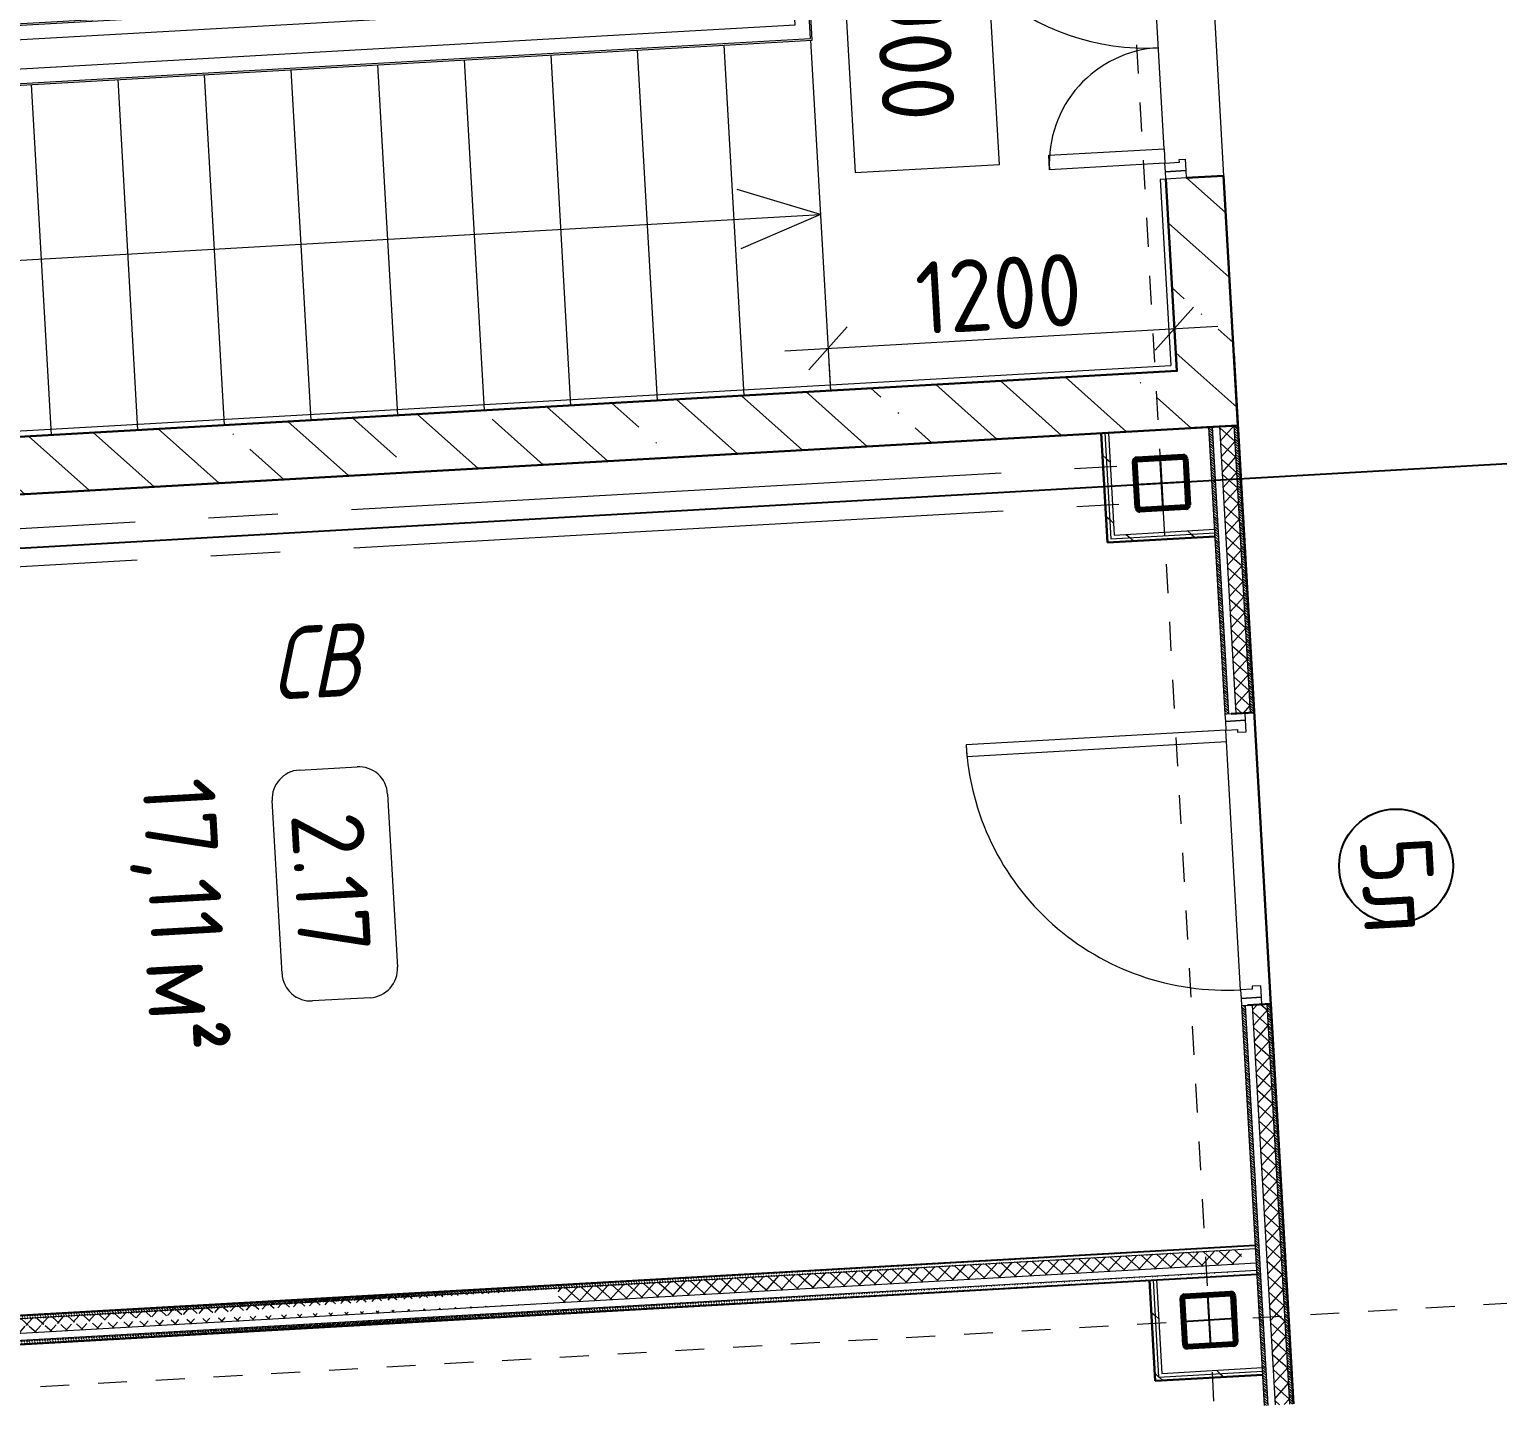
# Model space of a CAD drawing. Header units: millimetres. Extents: x 107713.5 to 107732.8, y 110818.3 to 110848.6.
# Drawn here: x 107719.92 to 107725, y 110822.52 to 110827.34 of the extents above; entities that cross this region are included whole.
import ezdxf
from ezdxf.enums import TextEntityAlignment as Align

# ---------------------------------------------------------------- set-up
doc = ezdxf.new("R2010")
doc.units = ezdxf.units.MM
doc.header["$PDMODE"] = 35
doc.header["$PDSIZE"] = 0.001
for name, pattern in [('_ШПТ__20_т__2_5__Линия сетки', [25, 20, -2.5, 0, -2.5]), ('CENTER', [20, 15, -1.7, 1.6, -1.7]), ('GOST2.303 5', [24, 20, -1.5, 1, -1.5]), ('штрихпунктирная', [25.4, 12.7, -6.35, 0, -6.35])]:
    doc.linetypes.add(name, pattern=pattern)
doc.layers.get('Defpoints').update_dxf_attribs({"color": 253})
doc.layers.add('PDF _Текст', color=7, linetype='Continuous')
doc.layers.add('Вспомогательные', color=6, linetype='Continuous', plot=False)
doc.layers.add('СПДС_НЕПЕЧАТНЫЙ', color=254, linetype='Continuous', plot=False)
for name, color, linetype, lineweight in [('Высотные отметки', 7, 'Continuous', 9), ('Марки помещений', 7, 'Continuous', 20), ('Оси', 250, 'штрихпунктирная', 15), ('Перекрытия', 7, 'Continuous', 18), ('Размерные', 45, 'Continuous', 15), ('Размеры', 7, 'Continuous', 9), ('Средние', 142, 'Continuous', 30), ('Стены', 7, 'Continuous', 18), ('Стены разрез', 7, 'Continuous', 30), ('Стены штриховка', 7, 'Continuous', 40), ('Типовые аннотации', 7, 'Continuous', 18), ('Элементы узлов', 7, 'Continuous', 18)]:
    doc.layers.add(name, color=color, linetype=linetype, lineweight=lineweight)
for name, color, linetype, lineweight, true_color in [('Двери', 7, 'Continuous', 9, 0x804000), ('Каркас_Импост', 7, 'Continuous', 9, 0x804000), ('Лестницы', 7, 'Continuous', 9, 0x506c76), ('Линии', 7, 'Continuous', 9, 0x00a600), ('Монтажный зазор', 7, 'Continuous', 9, 0x804000), ('Ограждение', 7, 'Continuous', 9, 0x408080), ('Панель', 7, 'Continuous', 9, 0x804000), ('Поручни', 7, 'Continuous', 9, 0x408080)]:
    doc.layers.add(name, color=color, linetype=linetype, lineweight=lineweight, true_color=true_color)
doc.styles.add('GOST 2.304', font='CS_Gost2304.shx', dxfattribs={"oblique": 15})
doc.styles.add('GOST Common_1', font='isocpeur.ttf', dxfattribs={"width": 0.9, "height": 249.9999999999997})
doc.styles.add('GOST Common_2', font='isocpeur.ttf', dxfattribs={"width": 0.9, "height": 250})
doc.styles.add('GOST Common_B', font='', dxfattribs={"width": 0.9, "height": 125})
doc.styles.get('GOST Common_B').set_extended_font_data('GOST Common', bold=True)
doc.dimstyles.new('Основной_2_5_мм', dxfattribs={"dimscale": 304.8, "dimtxt": 251.4287490705518, "dimasz": 0.4639107611548557, "dimexe": 0.4921259842519685, "dimexo": 0.4921259842519685, "dimgap": 0.09842519685039369, "dimtad": 1, "dimdec": 3, "dimrnd": 0.001, "dimdsep": 46, "dimtxsty": 'GOST Common_2', "dimblk1": 'OBLIQUE', "dimblk2": 'OBLIQUE', "dimsah": 1, "dimcen": 0.09, "dimdle": 0.4921259842519685, "dimazin": 2, "dimtfac": 1, "dimtdec": 4, "dimtix": 1, "dimtmove": 0, "dimatfit": 3, "dimfxl": 1, "dimtvp": 1, "dimtolj": 1, "dimtzin": 0, "dimlwd": 20, "dimlwe": 20, "dimarcsym": 2})
pattern_1 = [(45, (67595.99999999985, 6284.999999999989), (-224.5064030267289, 224.5064030267289), []), (45, (67820.50599999985, 6284.999999999989), (-224.5064030267289, 224.5064030267289), [396.875, -79.375, 3.353, -76.02199999999999])]
pattern_2 = [(45, (67595.99999999985, 6284.999999999989), (-106.0660171779821, 106.0660171779821), [])]
pattern_3 = [(45, (85875.39531811034, 25983.95135806633), (-4.490128060534577, 4.490128060534577), [])]
pattern_4 = [(45, (82665.39531811037, 25983.95135806635), (-4.490128060534577, 4.490128060534577), [])]
pattern_5 = [(135, (64365.99999999985, 6285.000000000018), (-4.490128060534577, -4.490128060534577), [])]

# ---------------------------------------------------------------- blocks, each defined once
blk = doc.blocks.new('101_Дверь_Двупольная_Алюминиевая_ГОСТ23747-2015 - ДАН_Дв_2080х1260_800__О_Л_П-1342839-_О__L2_3_900_')
at = {"layer": 'Каркас_Импост', "color": 7}
for p, q in [((-630.0000000000106, 100.0000000009627), (-600.0000000000106, 100.0000000009627)), ((-630.0000000000106, 30.0000000009674), (-630.0000000000106, 100.0000000009627)), ((-600.0000000000106, 100.0000000009627), (-600.0000000000106, 50.00000000096738)), ((629.9999999999943, 100.0000000009627), (599.9999999999943, 100.0000000009627)), ((599.9999999999943, 100.0000000009627), (599.9999999999943, 50.0000000009674)), ((629.9999999999943, 30.00000000096741), (629.9999999999943, 100.0000000009627)), ((-590.0000000000105, 30.0000000009674), (-630.0000000000106, 30.0000000009674)), ((-600.0000000000106, 50.00000000096738), (-590.0000000000105, 50.00000000096738)), ((-590.0000000000105, 50.00000000096738), (-590.0000000000105, 30.0000000009674)), ((599.9999999999943, 50.0000000009674), (589.9999999999943, 50.0000000009674)), ((589.9999999999943, 50.0000000009674), (589.9999999999943, 30.00000000096741)), ((589.9999999999943, 30.00000000096741), (629.9999999999943, 30.00000000096741))]:
    blk.add_line(p, q, dxfattribs=at)
at = {"layer": 'Монтажный зазор', "color": 7}
for p, q in [((-655.000000000008, 100.0000000009627), (-630.0000000000106, 100.0000000009627)), ((-655.000000000008, 30.0000000009674), (-655.000000000008, 100.0000000009627)), ((-630.0000000000106, 100.0000000009627), (-630.0000000000106, 30.0000000009674)), ((654.9999999999917, 100.0000000009627), (629.9999999999943, 100.0000000009627)), ((629.9999999999943, 100.0000000009627), (629.9999999999943, 30.00000000096741)), ((654.9999999999917, 30.00000000096741), (654.9999999999917, 100.0000000009627)), ((-630.0000000000106, 30.0000000009674), (-655.000000000008, 30.0000000009674)), ((629.9999999999943, 30.00000000096741), (654.9999999999917, 30.00000000096741))]:
    blk.add_line(p, q, dxfattribs=at)
at = {"layer": 'Панель', "color": 7, "lineweight": 18}
for p, q in [((599.9999999999943, 900.0000000009627), (549.9999999999943, 900.0000000009627)), ((549.9999999999943, 900.0000000009627), (549.9999999999943, 100.0000000009627)), ((599.9999999999943, 100.0000000009627), (599.9999999999943, 900.0000000009627)), ((-600.0000000000106, 500.0000000009626), (-550.0000000000106, 500.0000000009626)), ((-600.0000000000106, 100.0000000009627), (-600.0000000000106, 500.0000000009626)), ((-550.0000000000106, 500.0000000009626), (-550.0000000000106, 100.0000000009627)), ((-550.0000000000106, 100.0000000009627), (-600.0000000000106, 100.0000000009627)), ((549.9999999999943, 100.0000000009627), (599.9999999999943, 100.0000000009627))]:
    blk.add_line(p, q, dxfattribs=at)
at = {"layer": 'Панель', "color": 7}
for centre, radius, start, end in [((599.9999999999981, 100.0000000009626), 799.9999999999993, 90.00000000000027, 180.0000000000004), ((-600.0000000000124, 100.0000000009626), 400.0000000000003, 359.9999999999992, 89.99999999999974)]:
    blk.add_arc(centre, radius, start, end, dxfattribs=at)
blk = doc.blocks.new('101_Дверь_Однопольная_Деревянная_ГОСТ 475-2016 - ДВ_1Рл_2080х960_Г_ПрБ-1361026-_О__L2_3_900_')
at = {"layer": 'Каркас_Импост', "color": 7}
for p, q in [((-450.0000000000054, 75.00000000096308), (-480.0000000000052, 75.00000000096308)), ((-480.0000000000101, 75.00000000096308), (-480.0000000000101, 5.000000000964688)), ((-450.0000000000054, 35.00000000096778), (-450.0000000000054, 75.00000000096308)), ((479.9999999999944, 75.00000000096308), (449.9999999999945, 75.00000000096308)), ((449.9999999999945, 75.00000000096308), (449.9999999999945, 35.00000000096778)), ((479.9999999999894, 5.000000000961744), (479.9999999999894, 75.00000000096315)), ((-480.0000000000101, 5.000000000964688), (-440.0000000000081, 5.000000000964688)), ((-440.0000000000053, 35.00000000096778), (-450.0000000000054, 35.00000000096778)), ((-440.0000000000081, 5.000000000964688), (-440.0000000000081, 35.00000000096463)), ((449.9999999999945, 35.00000000096778), (439.9999999999944, 35.00000000096778)), ((439.9999999999916, 35.00000000096163), (439.9999999999916, 5.000000000961744)), ((439.9999999999916, 5.000000000961744), (479.9999999999894, 5.000000000961744))]:
    blk.add_line(p, q, dxfattribs=at)
at = {"layer": 'Монтажный зазор', "color": 7}
for p, q in [((-480.0000000000052, 75.00000000096308), (-505.0000000000103, 75.00000000096308)), ((-505.0000000000103, 75.00000000096308), (-505.0000000000103, 5.000000000967793)), ((-480.0000000000052, 5.000000000967793), (-480.0000000000052, 75.00000000096308)), ((504.9999999999945, 75.00000000096308), (479.9999999999944, 75.00000000096308)), ((479.9999999999944, 75.00000000096308), (479.9999999999944, 5.000000000967793)), ((504.9999999999945, 5.000000000967793), (504.9999999999945, 75.00000000096308)), ((-505.0000000000103, 5.000000000967793), (-480.0000000000052, 5.000000000967793)), ((479.9999999999944, 5.000000000967793), (504.9999999999945, 5.000000000967793))]:
    blk.add_line(p, q, dxfattribs=at)
at = {"layer": 'Панель', "color": 7, "lineweight": 18}
for p, q in [((449.9999999999945, 975.0000000009632), (409.9999999999924, 975.0000000009632)), ((409.9999999999924, 975.0000000009632), (409.9999999999924, 75.00000000096308)), ((449.9999999999945, 75.00000000096308), (449.9999999999945, 975.0000000009632)), ((409.9999999999924, 75.00000000096308), (449.9999999999945, 75.00000000096308))]:
    blk.add_line(p, q, dxfattribs=at)
at = {"layer": 'Панель', "color": 7}
blk.add_arc((449.9999999999931, 75.00000000096018), 899.9999999999993, 89.9999999999998, 179.9999999999999, dxfattribs=at)
blk = doc.blocks.new('Ограждение - Ограждение-1239730-_О__L2_3_900_')
at = {"layer": 'Поручни', "color": 7}
for p, q in [((16501.00000000007, 4880.999999999986), (15075.00000000008, 4880.999999999991)), ((16501.00000000007, 1268.999999999985), (16501.00000000007, 4880.999999999986)), ((16495.00000000007, 4874.999999999986), (15075.00000000008, 4874.999999999991)), ((16445.00000000007, 4824.999999999986), (15075.00000000008, 4824.999999999991)), ((16289.00000000008, 4824.999999999985), (16289.00000000007, 1268.999999999986)), ((16295.00000000008, 4824.999999999985), (16295.00000000007, 1274.999999999985)), ((16345.00000000008, 4824.999999999985), (16345.00000000007, 1324.999999999986)), ((16445.00000000006, 1324.999999999985), (16445.00000000007, 4824.999999999986)), ((16495.00000000007, 1274.999999999985), (16495.00000000007, 4874.999999999987)), ((16345.00000000007, 1324.999999999985), (16445.00000000006, 1324.999999999985)), ((16295.00000000007, 1274.999999999986), (16495.00000000007, 1274.999999999986)), ((16289.00000000007, 1268.999999999986), (16501.00000000007, 1268.999999999986))]:
    blk.add_line(p, q, dxfattribs=at)
blk = doc.blocks.new('012_Стрелка _ЭлУзла_Линия_ - Стрелка с пустым кружком-1367275-_О__L2_3_900_')
at = {"layer": 'Элементы узлов'}
blk.add_line((0.9999999999999757, 0), (3600, 0), dxfattribs=at)
blk = doc.blocks.new('050_Марка_Помещение_ОдноЗначение - Номер в прямоугольнике-676399-_О__L2_3_900_')
at = {"layer": 'Типовые аннотации', "lineweight": 9}
for p, q in [((-2.999999999999999, 2), (3.000000000000002, 2)), ((-4, -1.000000000000004), (-4, 1.000000000000003)), ((4, 1), (4, -1)), ((3.000000000000001, -2), (-2.999999999999998, -2))]:
    blk.add_line(p, q, dxfattribs=at)
for centre, radius, start, end in [((-3, 0.9999999999999999), 0.999999999999999, 89.99999999999994, 180), ((3, 1), 1.000000000000001, 359.9999999999996, 90.00000000000006), ((-3, -1), 1, 180.0000000000003, 269.9999999999997), ((3, -1), 0.999999999999999, 269.9999999999996, 5.088887490341627e-14)]:
    blk.add_arc(centre, radius, start, end, dxfattribs=at)
blk = doc.blocks.new('_Oblique')
at = {"color": 0, "linetype": 'ByBlock', "lineweight": -2}
blk.add_line((-0.5, -0.5), (0.5, 0.5), dxfattribs=at)
blk = doc.blocks.new('*D980')
at = {"layer": 'Defpoints', "color": 0, "transparency": 16777216}
for p in [(85064.36096477884, 12359.99999999999), (85164.34586363887, 12359.99999999999), (85064.36096477884, 11159.99999999998)]:
    blk.add_point(p, dxfattribs=at)
at = {"layer": 'Размеры', "color": 0, "lineweight": 20, "transparency": 16777216}
for p, q in [((85164.34586363887, 11009.99999999998), (85164.34586363887, 12509.99999999999)), ((85214.36096477884, 12359.99999999999), (85314.34586363887, 12359.99999999999)), ((85214.36096477884, 11159.99999999998), (85314.34586363887, 11159.99999999998))]:
    blk.add_line(p, q, dxfattribs=at)
at = {"layer": 'Размеры', "color": 0, "lineweight": 20, "transparency": 16777216, "xscale": 141.4, "yscale": 141.4, "zscale": 141.4}
for p, rotation in [((85164.34586363887, 12359.99999999999), 90), ((85164.34586363887, 11159.99999999998), 270)]:
    blk.add_blockref('_Oblique', p, dxfattribs=dict(at, rotation=rotation))
at = {"layer": 'Размеры', "color": 0, "lineweight": 20, "transparency": 16777216, "insert": (85009.34586363885, 11759.99999999996), "char_height": 250, "width": 700.5912940203172, "attachment_point": 5, "rotation": 90, "style": 'GOST Common_2'}
blk.add_mtext('\\A1;1200', dxfattribs=at)
blk = doc.blocks.new('Высотные отметки - Рамка-5093-_О__L2_3_900_')
at = {"layer": 'Типовые аннотации', "lineweight": 9}
for p, q in [((-6, -4.215182808673287e-14), (-6, 4.999999999999958)), ((-6, 4.999999999999958), (6, 4.999999999999958)), ((6, 4.999999999999958), (6, -4.229949723821846e-14)), ((6, -4.215182808673287e-14), (-6, -4.215182808673287e-14))]:
    blk.add_line(p, q, dxfattribs=at)
blk = doc.blocks.new('к4')
at = {"color": 0, "linetype": 'Continuous', "lineweight": 60, "ltscale": 150}
for p, q in [((4150607.778568611, 536606.2294011294), (4150607.778568611, 536766.2294011294)), ((4150612.778568611, 536606.2294011294), (4150612.778568611, 536766.2294011294)), ((4150617.778568611, 536776.2294011294), (4150777.778568611, 536776.2294011294)), ((4150617.778568611, 536771.2294011294), (4150777.778568611, 536771.2294011294)), ((4150782.778568611, 536766.2294011294), (4150782.778568611, 536606.2294011294)), ((4150787.778568611, 536766.2294011294), (4150787.778568611, 536606.2294011294)), ((4150777.778568611, 536601.2294011294), (4150617.778568611, 536601.2294011294)), ((4150777.778568611, 536596.2294011294), (4150617.778568611, 536596.2294011294))]:
    blk.add_line(p, q, dxfattribs=at)
at = {"color": 0, "linetype": 'GOST2.303 5', "lineweight": 25, "ltscale": 150}
for p, q in [((4150697.778568611, 536778.2294011294), (4150697.778568611, 536594.2294011294)), ((4150605.778568611, 536686.2294011294), (4150789.778568611, 536686.2294011294))]:
    blk.add_line(p, q, dxfattribs=at)
at = {"color": 0, "linetype": 'Continuous', "lineweight": 60, "ltscale": 150}
for centre, radius, start, end in [((4150617.778568611, 536766.2294011294), 10, 90, 180), ((4150617.778568611, 536766.2294011294), 5, 90, 180), ((4150777.778568611, 536766.2294011294), 10, 0, 90), ((4150777.778568611, 536766.2294011294), 5, 0, 90), ((4150617.778568611, 536606.2294011294), 10, 180, 270), ((4150617.778568611, 536606.2294011294), 5, 180, 270), ((4150777.778568611, 536606.2294011294), 5, 270, 0), ((4150777.778568611, 536606.2294011294), 10, 270, 0)]:
    blk.add_arc(centre, radius, start, end, dxfattribs=at)
at = {"layer": 'Вспомогательные', "color": 0, "ltscale": 10}
blk.add_line((4150612.778568611, 536686.2294011294), (4150782.778568611, 536686.2294011294), dxfattribs=at)
blk = doc.blocks.new('232322')
at = {"true_color": 0xff0000}
h = blk.add_hatch(dxfattribs=at)
h.set_pattern_fill('ANSI31', color=1, scale=2, angle=90)
h.set_pattern_definition(pattern_5)
edge = h.paths.add_edge_path()
edge.add_line((88358.4999999998, 12460.00000000006), (88358.49999999978, 6180.000000000135))
edge.add_line((88345.9999999998, 12460.00000000006), (88345.9999999998, 6134.999999999989))
h = blk.add_hatch(dxfattribs=at)
h.set_pattern_fill('ANSI31', color=1, scale=2, angle=90)
h.set_pattern_definition(pattern_5)
edge = h.paths.add_edge_path()
edge.add_line((88433.49999999978, 12460.00000000006), (88433.49999999981, 6180.000000000135))
edge.add_line((88445.99999999978, 12460.00000000006), (88445.9999999998, 6180.000000000135))
at = {"layer": 'Стены', "lineweight": 18}
h = blk.add_hatch(dxfattribs=at)
h.set_pattern_fill('ANSI31', color=1, scale=2, style=0)
h.set_pattern_definition(pattern_4)
h.paths.add_polyline_path([(85630.72919642647, 12547.50000000015), (86506.00000000007, 12547.50000000015), (86506.00000000007, 12560.00000000015), (85510.99999999978, 12560.00000000014), (85510.99999999978, 12547.50000000014)])
at = {"layer": 'Стены', "ltscale": 200, "true_color": 0x7a7a7a}
h = blk.add_hatch(dxfattribs=at)
h.set_pattern_fill('NET', color=8, scale=12, angle=45, style=0)
h.set_pattern_definition([(45, (-94688.7130905959, -25862.39249277633), (-26.94076836320745, 26.94076836320746), []), (135, (-94688.7130905959, -25862.39249277633), (-26.94076836320746, -26.94076836320745), [])])
h.paths.add_polyline_path([(85510.99999999993, 12497.50000000011), (86506.00000000004, 12497.50000000012), (86506.00000000004, 12547.50000000012), (85510.9999999999, 12547.50000000011)])
at = {"layer": 'Стены', "lineweight": 18}
h = blk.add_hatch(dxfattribs=at)
h.set_pattern_fill('ANSI31', color=1, scale=2, style=0)
h.set_pattern_definition(pattern_3)
h.paths.add_polyline_path([(88902.01532017915, 12547.50000000012), (88902.03063027826, 12560.00000000012), (87516.00000000003, 12560.00000000012), (87516.00000000003, 12547.50000000012)])
at = {"layer": 'Стены', "ltscale": 200, "true_color": 0x7a7a7a}
h = blk.add_hatch(dxfattribs=at)
h.set_pattern_fill('NET', color=8, scale=12, angle=45, style=0)
h.set_pattern_definition([(45, (-91478.71309059596, -25862.39249277634), (-26.94076836320745, 26.94076836320746), []), (135, (-91478.71309059596, -25862.39249277634), (-26.94076836320746, -26.94076836320745), [])])
h.paths.add_polyline_path([(88901.95407978276, 12497.50000000009), (88902.01532017915, 12547.50000000009), (87516.00000000001, 12547.50000000008), (87516.00000000004, 12497.50000000008)])
at = {"layer": 'Стены', "lineweight": 18}
h = blk.add_hatch(dxfattribs=at)
h.set_pattern_fill('ANSI31', color=1, scale=2, style=0)
h.set_pattern_definition(pattern_4)
h.paths.add_polyline_path([(85510.99999999978, 12460.00000000015), (86506.00000000007, 12460.00000000015), (86506.00000000007, 12472.50000000015), (85510.99999999978, 12472.50000000015)])
h = blk.add_hatch(dxfattribs=at)
h.set_pattern_fill('ANSI31', color=1, scale=2, style=0)
h.set_pattern_definition(pattern_3)
h.paths.add_polyline_path([(88901.90814948546, 12460.00000000012), (88901.92345958456, 12472.50000000012), (87516.00000000003, 12472.50000000012), (87516.00000000003, 12460.00000000012)])
at = {"layer": 'Стены', "ltscale": 200, "true_color": 0x7a7a7a}
h = blk.add_hatch(dxfattribs=at)
h.set_pattern_fill('NET', color=8, scale=12, angle=135)
h.set_pattern_definition([(135, (46490.99999999983, -2079.999999999989), (-26.94076836320746, -26.94076836320745), []), (225, (46490.99999999983, -2079.999999999989), (26.94076836320745, -26.94076836320746), [])])
h.paths.add_polyline_path([(88408.4999999998, 12410.00000000007), (88408.4999999998, 10043.00000000011), (88358.4999999998, 10043.00000000011), (88358.49999999981, 12410.00000000007)])
edge = h.paths.add_edge_path()
edge.add_line((88408.4999999998, 10043.00000000011), (88408.4999999998, 6184.999999999982))
edge.add_line((88358.4999999998, 10043.00000000011), (88358.4999999998, 6184.999999999978))
at = {"layer": 'Стены штриховка', "lineweight": 9}
h = blk.add_hatch(dxfattribs=at)
h.set_pattern_fill('FP_4', color=256, style=0, pattern_type=2)
h.set_pattern_definition(pattern_1)
h.paths.add_polyline_path([(83335.99999999996, 12359.99999999998), (83335.99999999996, 12559.99999999997), (82670.99999999996, 12559.99999999997), (82670.99999999996, 12359.99999999998)], flags=0)
h.paths.add_polyline_path([(85310.99999999996, 12359.99999999998), (85310.99999999996, 12559.99999999997), (84645.99999999994, 12559.99999999997), (84645.99999999994, 12359.99999999998), (85042.88737831214, 12359.99999999998)], flags=0)
h = blk.add_hatch(dxfattribs=at)
h.set_pattern_fill('FP_4', color=256, style=0, pattern_type=2)
h.set_pattern_definition(pattern_1)
h.paths.add_polyline_path([(85457.80470358477, 6360.000000000095), (85510.99999999994, 6360.000000000095), (85510.99999999994, 12559.99999999997), (85310.99999999996, 12559.99999999997), (85310.99999999996, 6360.000000000095)], flags=0)
h = blk.add_hatch(dxfattribs=at)
h.set_pattern_fill('FP_5', color=256, style=0, pattern_type=2)
h.set_pattern_definition(pattern_2)
h.paths.add_polyline_path([(85877.99999999984, 12099.50000000004), (85877.99999999984, 12410.00000000015), (85865.49999999983, 12410.00000000015), (85865.49999999983, 12099.50000000004), (85872.72202885743, 12099.50000000004)], flags=0)
h = blk.add_hatch(dxfattribs=at)
h.set_pattern_fill('FP_5', color=256, style=0, pattern_type=2)
h.set_pattern_definition(pattern_2)
h.paths.add_polyline_path([(85890.49999999984, 12087.00000000003), (85890.49999999984, 12410.00000000015), (85877.99999999984, 12410.00000000015), (85877.99999999984, 12087.00000000003)], flags=0)
h = blk.add_hatch(dxfattribs=at)
h.set_pattern_fill('FP_5', color=256, style=0, pattern_type=2)
h.set_pattern_definition(pattern_2)
h.paths.add_polyline_path([(88782.99999999987, 12099.50000000004), (88782.99999999983, 12410.00000000011), (88770.49999999981, 12410.00000000011), (88770.4999999999, 12099.50000000004), (88777.14330576597, 12099.50000000004)], flags=0)
h = blk.add_hatch(dxfattribs=at)
h.set_pattern_fill('FP_5', color=256, style=0, pattern_type=2)
h.set_pattern_definition(pattern_2)
h.paths.add_polyline_path([(88795.49999999983, 12087.00000000003), (88795.49999999983, 12410.00000000011), (88782.99999999983, 12410.00000000011), (88782.99999999987, 12087.00000000003)], flags=0)
h = blk.add_hatch(dxfattribs=at)
h.set_pattern_fill('FP_5', color=256, style=0, pattern_type=2)
h.set_pattern_definition(pattern_2)
h.paths.add_polyline_path([(85510.99999999994, 12099.50000000004), (85865.49999999983, 12099.50000000004), (85865.49999999983, 12112.00000000004), (85510.99999999994, 12112.00000000004)], flags=0)
h = blk.add_hatch(dxfattribs=at)
h.set_pattern_fill('FP_5', color=256, style=0, pattern_type=2)
h.set_pattern_definition(pattern_2)
h.paths.add_polyline_path([(85815.49999999984, 12087.00000000003), (85877.99999999984, 12087.00000000003), (85877.99999999984, 12099.50000000004), (85510.99999999994, 12099.50000000004), (85510.99999999994, 12087.00000000003)], flags=0)
h = blk.add_hatch(dxfattribs=at)
h.set_pattern_fill('FP_5', color=256, style=0, pattern_type=2)
h.set_pattern_definition(pattern_2)
h.paths.add_polyline_path([(88770.49999999981, 12099.50000000004), (88770.49999999981, 12112), (88470.99999999983, 12112.00000000004), (88470.99999999983, 12099.50000000004), (88720.49999999984, 12099.50000000004)], flags=0)
h = blk.add_hatch(dxfattribs=at)
h.set_pattern_fill('FP_5', color=256, style=0, pattern_type=2)
h.set_pattern_definition(pattern_2)
h.paths.add_polyline_path([(88470.99999999983, 12087.00000000003), (88782.99999999987, 12087.00000000003), (88782.99999999987, 12099.5), (88470.99999999983, 12099.50000000004)], flags=0)
for p, q in [((85695.99999999991, 4036.086845786544), (85695.99999999991, 20398.99999999999)), ((88345.9999999998, 6180.000000000135), (88345.9999999998, 12458.99999999903)), ((88445.9999999998, 6180.000000000135), (88445.9999999998, 12460.0000000001))]:
    blk.add_line(p, q)
blk.add_circle((87063.99999999984, 13019.99999999999), 197.0913493789111)
at = {"layer": 'Лестницы', "color": 7}
for p, q in [((84540.99999999993, 12359.99999999998), (83440.99999999993, 12359.99999999998)), ((84096.99999999991, 11159.99999999997), (85310.99999999991, 11159.99999999997)), ((84096.99999999991, 11159.99999999997), (85310.99999999991, 11159.99999999997)), ((84096.99999999991, 10859.99999999997), (85310.99999999991, 10859.99999999997)), ((84096.99999999991, 10859.99999999997), (85310.99999999991, 10859.99999999997)), ((84096.99999999991, 10559.99999999997), (85310.99999999991, 10559.99999999998)), ((84096.99999999991, 10559.99999999997), (85310.99999999991, 10559.99999999998)), ((84096.99999999991, 10259.99999999997), (85310.99999999993, 10259.99999999997)), ((84096.99999999991, 10259.99999999997), (85310.99999999993, 10259.99999999997)), ((84096.99999999991, 9959.999999999975), (85310.99999999993, 9959.999999999975)), ((84096.99999999991, 9959.999999999975), (85310.99999999993, 9959.999999999975)), ((84096.99999999991, 9659.999999999975), (85310.99999999993, 9659.999999999975)), ((84096.99999999991, 9659.999999999975), (85310.99999999993, 9659.999999999975)), ((84096.99999999991, 9359.99999999997), (85310.99999999993, 9359.999999999982)), ((84096.99999999991, 9359.99999999997), (85310.99999999993, 9359.999999999982)), ((84096.99999999991, 9059.999999999975), (85310.99999999993, 9059.999999999975)), ((84096.99999999991, 9059.999999999975), (85310.99999999993, 9059.999999999975)), ((84096.99999999991, 8759.999999999975), (85310.99999999993, 8759.999999999975)), ((84096.99999999991, 8759.999999999975), (85310.99999999993, 8759.999999999975)), ((84096.99999999991, 8459.999999999975), (85310.99999999993, 8459.999999999975)), ((84096.99999999991, 8459.999999999975), (85310.99999999993, 8459.999999999975))]:
    blk.add_line(p, q, dxfattribs=at)
at = {"layer": 'Линии', "color": 7}
for p, q in [((84645.99999999993, 12359.99999999997), (84645.99999999993, 12339.99999999997)), ((84645.99999999993, 12339.99999999997), (85290.99999999996, 12339.99999999997)), ((85290.99999999996, 6380.000000000124), (85290.99999999996, 12339.99999999997))]:
    blk.add_line(p, q, dxfattribs=at)
at = {"layer": 'Оси', "linetype": '_ШПТ__20_т__2_5__Линия сетки'}
for p, q in [((88595.99999999991, 4036.331920863766), (88595.99999999994, 19608.03865402617)), ((64176.6572354479, 12285.00000000002), (88901.69380809809, 12284.99999999994))]:
    blk.add_line(p, q, dxfattribs=at)
at = {"layer": 'Перекрытия'}
for p, q in [((83335.99999999994, 12560.00000000013), (84645.99999999991, 12560.00000000013)), ((86506.00000000004, 12560.00000000013), (87516.00000000003, 12560.00000000013)), ((87461.00000000004, 12458.99999999903), (86601.00000000004, 12458.99999999903))]:
    blk.add_line(p, q, dxfattribs=at)
at = {"layer": 'Средние', "linetype": 'CENTER', "lineweight": 5, "ltscale": 150}
for p, q in [((85628.00000000357, 6483.000000000047), (85628.00000000357, 12134.00000000005)), ((85759.99999999984, 6483.000000000047), (85759.99999999984, 12134.00000000005))]:
    blk.add_line(p, q, dxfattribs=at)
at = {"layer": 'Стены', "lineweight": 18}
for p, q in [((86506.00000000004, 12547.50000000012), (85510.99999999978, 12547.50000000012)), ((88902.01532017915, 12547.50000000009), (87516.00000000003, 12547.50000000009)), ((86506.00000000004, 12497.50000000012), (85510.99999999991, 12497.50000000012)), ((88901.95407978276, 12497.5000000001), (87516.00000000003, 12497.5000000001)), ((86506.00000000004, 12472.50000000012), (85510.99999999991, 12472.50000000012)), ((86506.00000000004, 12460.00000000012), (85510.99999999978, 12460.00000000012)), ((88901.92345958456, 12472.5000000001), (87516.00000000003, 12472.5000000001)), ((88901.90814948546, 12460.0000000001), (87516.00000000003, 12460.0000000001)), ((88345.9999999998, 12460.00000000006), (88345.9999999998, 6134.999999999989)), ((88358.4999999998, 12460.00000000006), (88358.49999999978, 6180.000000000135)), ((88408.4999999998, 12460.00000000006), (88408.49999999981, 6180.000000000135)), ((88433.49999999978, 12460.00000000006), (88433.49999999981, 6180.000000000135)), ((88445.99999999978, 12460.00000000006), (88445.9999999998, 6180.000000000135))]:
    blk.add_line(p, q, dxfattribs=at)
at = {"layer": 'Стены разрез'}
for p, q in [((85510.99999999991, 12559.99999999997), (84645.99999999993, 12559.99999999997)), ((84645.99999999993, 12559.99999999997), (84645.99999999993, 12429.99999999901)), ((88902.03063027826, 12560.00000000009), (85261.00000000017, 12560.00000000013)), ((86506.00000000006, 12560.00000000014), (85510.99999999978, 12560.00000000014)), ((85510.99999999978, 12560.00000000014), (85510.99999999978, 12410.00000000014)), ((85510.99999999993, 6134.999999999989), (85510.99999999991, 12559.99999999997)), ((86506.00000000006, 12479.99999999916), (86506.00000000006, 12560.00000000014)), ((88902.03063027826, 12560.00000000011), (87516.00000000003, 12560.00000000011)), ((87516.00000000003, 12560.00000000011), (87516.00000000003, 12479.99999999915)), ((88902.03063027826, 12560.00000000017), (88371.00000000016, 12560.00000000017)), ((88902.03063027826, 12560.0000000001), (88471.00000000015, 12560.00000000011)), ((88902.03063027826, 12560.00000000015), (88471.00000000017, 12560.00000000015)), ((85890.49999999983, 12087.00000000002), (85890.49999999984, 12460.00000000012)), ((88795.4999999998, 12087.00000000002), (88795.49999999978, 12460.0000000001)), ((84645.99999999993, 12359.99999999997), (85310.99999999993, 12359.99999999997)), ((85310.99999999993, 12359.99999999997), (85310.99999999993, 6360.000000000095)), ((85510.99999999991, 12087.00000000002), (85890.49999999983, 12087.00000000002)), ((88445.99999999978, 12087.00000000002), (88795.4999999998, 12087.00000000002))]:
    blk.add_line(p, q, dxfattribs=at)
at = {"layer": 'Стены штриховка', "lineweight": 9}
for p, q in [((85865.49999999981, 12112.00000000003), (85865.49999999981, 12460.00000000012)), ((85877.99999999981, 12099.50000000003), (85877.99999999981, 12460.00000000012)), ((88770.49999999983, 12112.00000000003), (88770.49999999978, 12460.00000000009)), ((88782.99999999983, 12099.50000000003), (88782.99999999978, 12460.0000000001)), ((85510.99999999991, 12112.00000000003), (85865.49999999981, 12112.00000000003)), ((85510.99999999991, 12099.50000000003), (85877.99999999981, 12099.50000000003)), ((88445.9999999998, 12112.00000000003), (88770.49999999978, 12112)), ((88445.9999999998, 12099.50000000003), (88782.99999999983, 12099.49999999999))]:
    blk.add_line(p, q, dxfattribs=at)
at = {"layer": 'Типовые аннотации', "lineweight": 20}
for q in [(84598.39395700223, 10878.0922137642), (84803.60604299764, 10878.0922137642)]:
    blk.add_line((84700.99999999993, 11159.99999999997), q, dxfattribs=at)
at = {"layer": 'Высотные отметки', "lineweight": 20, "extrusion": (0, 0, -1), "xscale": 99.99999999999993, "yscale": 99.99999999999993, "zscale": 99.99999999999993}
blk.add_blockref('Высотные отметки - Рамка-5093-_О__L2_3_900_', (-83962.62065048584, 11287.97095276776), dxfattribs=at)
at = {"layer": 'Двери', "color": 8, "true_color": 0x7f7f7f, "rotation": 180}
for name, p in [('101_Дверь_Однопольная_Деревянная_ГОСТ 475-2016 - ДВ_1Рл_2080х960_Г_ПрБ-1361026-_О__L2_3_900_', (87011.00000000004, 12533.99999999999)), ('101_Дверь_Двупольная_Алюминиевая_ГОСТ23747-2015 - ДАН_Дв_2080х1260_800__О_Л_П-1342839-_О__L2_3_900_', (83990.99999999993, 12459.99999999997))]:
    blk.add_blockref(name, p, dxfattribs=at)
at = {"layer": 'Марки помещений', "xscale": 99.99999999999993, "yscale": 99.99999999999993, "zscale": 99.99999999999993}
blk.add_blockref('050_Марка_Помещение_ОдноЗначение - Номер в прямоугольнике-676399-_О__L2_3_900_', (86917.45402232831, 9351.829519958988), dxfattribs=at)
at = {"layer": 'Ограждение', "color": 7}
blk.add_blockref('Ограждение - Ограждение-1239730-_О__L2_3_900_', (67595.99999999985, 6284.999999999989), dxfattribs=at)
at = {"layer": 'Размерные', "color": 0}
for p in [(-4065001.778568611, -524401.2294011294), (-4062101.778568611, -524401.2294011294)]:
    blk.add_blockref('к4', p, dxfattribs=at)
at = {"layer": 'Элементы узлов', "rotation": 89.9999999999999}
blk.add_blockref('012_Стрелка _ЭлУзла_Линия_ - Стрелка с пустым кружком-1367275-_О__L2_3_900_', (84700.99999999993, 7559.999999999975), dxfattribs=at)
at = {"layer": 'PDF _Текст', "insert": (87146.99999999984, 8683.999999999989), "char_height": 279.0000000000001, "width": 2232, "attachment_point": 7, "style": 'GOST Common_B'}
blk.add_mtext('м²', dxfattribs=at)
at = {"layer": 'Высотные отметки', "insert": (83533.94458020623, 11644.67802875538), "char_height": 250, "width": 1028.822568671121, "attachment_point": 1, "line_spacing_factor": 1.022761013168346, "style": 'GOST Common_2'}
blk.add_mtext('+3,900', dxfattribs=at)
at = {"layer": 'Марки помещений', "lineweight": 9, "char_height": 249.9999999999997, "attachment_point": 1}
for s, insert, width, style in [('5л', (86962.99999999984, 13148.99999999999), 223.6708124999998, 'GOST Common_1'), ('2.17', (86667.5559744334, 9463.941924898245), 606.0757499999993, 'GOST Common_2'), ('17,11 ', (86521.99999999984, 8956.49138890178), 606.0757499999993, 'GOST Common_2')]:
    blk.add_mtext(s, dxfattribs=dict(at, insert=insert, width=width, style=style))
at = {"layer": 'Размерные', "linetype": 'Continuous', "ltscale": 400, "style": 'GOST 2.304', "oblique": 15}
blk.add_text('СВ', height=250, rotation=90, dxfattribs=at).set_placement((86270.60647444784, 9324.499999999989), align=Align.CENTER)
at = {"layer": 'Размеры', "lineweight": 20}
dim = blk.add_linear_dim(base=(85164.34586363887, 12359.99999999999), p1=(85064.36096477881, 11159.99999999997), p2=(85064.36096477881, 12359.99999999998), angle=90, dimstyle='Основной_2_5_мм', override={"dimpost": '<>', "dimfxl": 1200.000000000004}, dxfattribs=at)
dim.commit()
dim.dimension.update_dxf_attribs({"geometry": '*D980', "text_midpoint": (85009.34586363885, 11759.99999999996)})

msp = doc.modelspace()

# ---------------------------------------------------------------- block references
at = {"layer": 'СПДС_НЕПЕЧАТНЫЙ', "xscale": 0.001, "yscale": 0.001, "zscale": 0.001, "rotation": 273.2530497397888}
msp.add_blockref('232322', (107706.7090804864, 110910.6285271379), dxfattribs=at)

doc.saveas('drawing.dxf')
